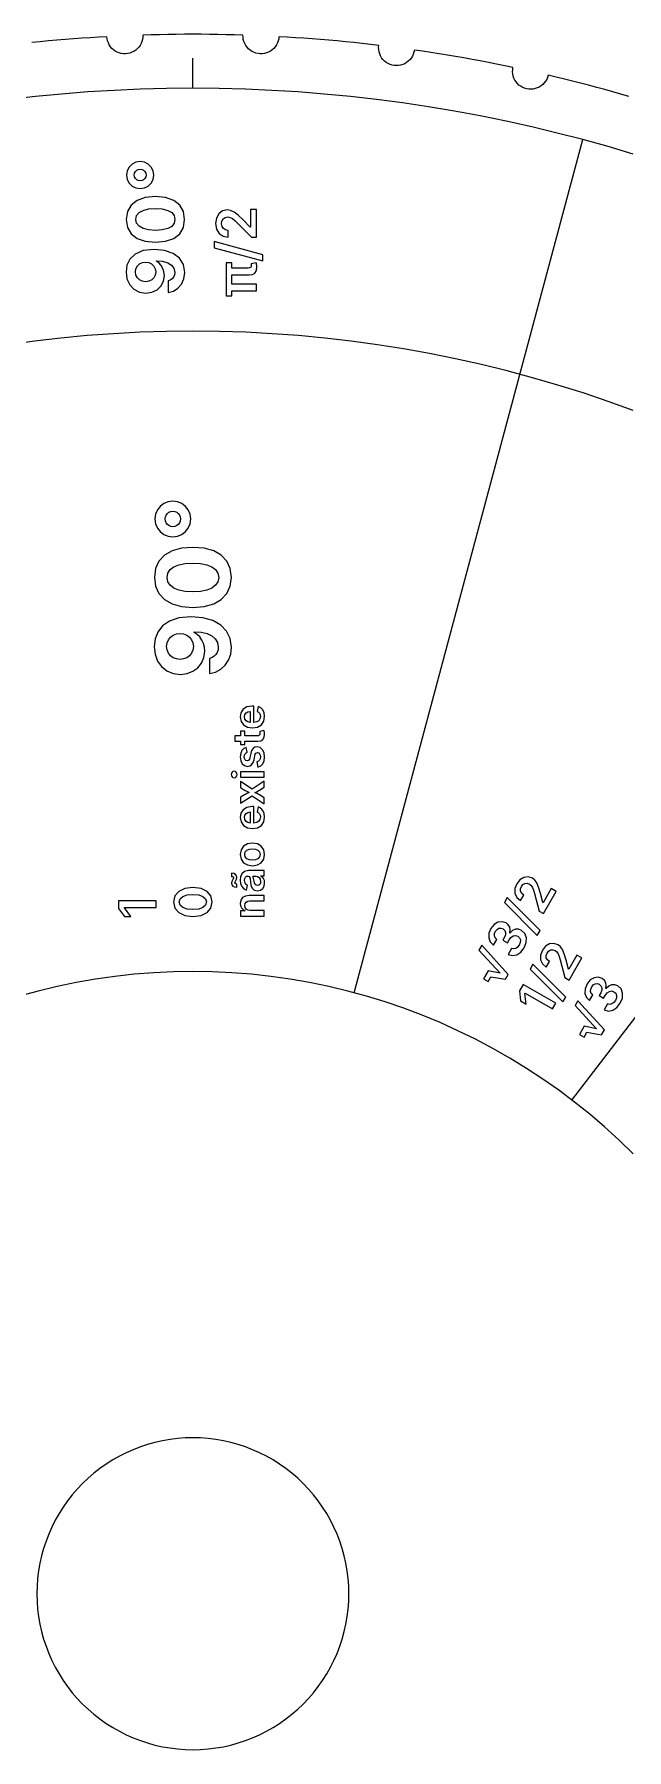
# Model space of a CAD drawing. Header units: millimetres. Extents: x 0 to 208, y 0 to 208.
# Drawn here: x 93.4 to 132.9, y 93.6 to 208 of the extents above; entities that cross this region are included whole.
import ezdxf

# ---------------------------------------------------------------- set-up
doc = ezdxf.new("R2010")
doc.units = ezdxf.units.MM
for name, color, linetype in [('CORTE', 1, 'CONTINUOUS'), ('GRAVAR', 7, 'CONTINUOUS'), ('MARCAR', 5, 'CONTINUOUS')]:
    doc.layers.add(name, color=color, linetype=linetype)

msp = doc.modelspace()

# ---------------------------------------------------------------- linework, layer by layer
at = {"layer": 'CORTE'}
msp.add_lwpolyline([(133.06, 203.857), (132.526, 204.011), (131.99, 204.163), (131.454, 204.311), (130.917, 204.456), (130.379, 204.599), (129.841, 204.738), (129.302, 204.875), (128.762, 205.009), (128.221, 205.14), (127.68, 205.268), (127.639, 205.13), (127.582, 204.997), (127.51, 204.872), (127.423, 204.757), (127.323, 204.653), (127.211, 204.561), (127.089, 204.484), (126.959, 204.422), (126.822, 204.376), (126.681, 204.347), (126.537, 204.335), (126.393, 204.341), (126.25, 204.363), (126.111, 204.403), (125.978, 204.459), (125.853, 204.531), (125.737, 204.617), (125.632, 204.716), (125.54, 204.828), (125.462, 204.949), (125.4, 205.079), (125.353, 205.216), (125.323, 205.357), (125.31, 205.501), (125.315, 205.645), (125.337, 205.788), (124.792, 205.9), (124.247, 206.01), (123.701, 206.117), (123.154, 206.221), (122.607, 206.322), (122.059, 206.42), (121.511, 206.515), (120.963, 206.607), (120.414, 206.697), (119.864, 206.783), (119.314, 206.866), (118.764, 206.947), (118.735, 206.805), (118.69, 206.668), (118.629, 206.537), (118.553, 206.415), (118.462, 206.302), (118.359, 206.202), (118.244, 206.114), (118.119, 206.041), (117.987, 205.983), (117.849, 205.942), (117.706, 205.918), (117.562, 205.91), (117.418, 205.921), (117.276, 205.948), (117.139, 205.992), (117.008, 206.053), (116.885, 206.128), (116.772, 206.218), (116.671, 206.321), (116.582, 206.435), (116.509, 206.56), (116.45, 206.692), (116.408, 206.83), (116.383, 206.972), (116.375, 207.116), (116.384, 207.26), (115.832, 207.325), (115.279, 207.387), (114.726, 207.445), (114.172, 207.501), (113.618, 207.554), (113.064, 207.604), (112.51, 207.651), (111.955, 207.695), (111.401, 207.736), (110.846, 207.774), (110.29, 207.81), (109.735, 207.842), (109.719, 207.698), (109.686, 207.558), (109.637, 207.422), (109.571, 207.293), (109.491, 207.174), (109.396, 207.064), (109.29, 206.967), (109.172, 206.883), (109.045, 206.814), (108.911, 206.761), (108.771, 206.724), (108.628, 206.705), (108.484, 206.702), (108.34, 206.717), (108.2, 206.749), (108.064, 206.798), (107.935, 206.863), (107.814, 206.943), (107.705, 207.036), (107.607, 207.142), (107.522, 207.259), (107.453, 207.386), (107.399, 207.52), (107.361, 207.659), (107.34, 207.802), (107.337, 207.946), (106.781, 207.963), (106.225, 207.976), (105.669, 207.987), (105.113, 207.994), (104.556, 207.999), (104, 208), (103.444, 207.999), (102.887, 207.994), (102.331, 207.987), (101.775, 207.976), (101.219, 207.963), (100.663, 207.946), (100.66, 207.802), (100.639, 207.659), (100.601, 207.52), (100.547, 207.386), (100.478, 207.259), (100.393, 207.142), (100.295, 207.036), (100.186, 206.943), (100.065, 206.863), (99.936, 206.798), (99.8, 206.749), (99.66, 206.717), (99.516, 206.702), (99.372, 206.705), (99.229, 206.724), (99.089, 206.761), (98.955, 206.814), (98.828, 206.883), (98.71, 206.967), (98.604, 207.064), (98.509, 207.174), (98.429, 207.293), (98.363, 207.422), (98.314, 207.558), (98.281, 207.698), (98.265, 207.842), (97.71, 207.81), (97.154, 207.774), (96.599, 207.736), (96.045, 207.695), (95.49, 207.651), (94.936, 207.604), (94.382, 207.554), (93.828, 207.501), (93.274, 207.445)], dxfattribs=at)
msp.add_lwpolyline([(114.4, 104), (114.387, 104.51), (114.35, 105.019), (114.287, 105.526), (114.2, 106.029), (114.088, 106.527), (113.952, 107.019), (113.792, 107.504), (113.608, 107.98), (113.401, 108.447), (113.172, 108.903), (112.92, 109.347), (112.647, 109.778), (112.353, 110.195), (112.039, 110.598), (111.706, 110.984), (111.354, 111.354), (110.984, 111.706), (110.598, 112.039), (110.195, 112.353), (109.778, 112.647), (109.347, 112.92), (108.903, 113.172), (108.447, 113.401), (107.98, 113.608), (107.504, 113.792), (107.019, 113.952), (106.527, 114.088), (106.029, 114.2), (105.526, 114.287), (105.019, 114.35), (104.51, 114.387), (104, 114.4), (103.49, 114.387), (102.981, 114.35), (102.474, 114.287), (101.971, 114.2), (101.473, 114.088), (100.981, 113.952), (100.496, 113.792), (100.02, 113.608), (99.553, 113.401), (99.097, 113.172), (98.653, 112.92), (98.222, 112.647), (97.805, 112.353), (97.402, 112.039), (97.016, 111.706), (96.646, 111.354), (96.294, 110.984), (95.961, 110.598), (95.647, 110.195), (95.353, 109.778), (95.08, 109.347), (94.828, 108.903), (94.599, 108.447), (94.392, 107.98), (94.208, 107.504), (94.048, 107.019), (93.912, 106.527), (93.8, 106.029), (93.713, 105.526), (93.65, 105.019), (93.613, 104.51), (93.6, 104), (93.613, 103.49), (93.65, 102.981), (93.713, 102.474), (93.8, 101.971), (93.912, 101.473), (94.048, 100.981), (94.208, 100.496), (94.392, 100.02), (94.599, 99.553), (94.828, 99.097), (95.08, 98.653), (95.353, 98.222), (95.647, 97.805), (95.961, 97.402), (96.294, 97.016), (96.646, 96.646), (97.016, 96.294), (97.402, 95.961), (97.805, 95.647), (98.222, 95.353), (98.653, 95.08), (99.097, 94.828), (99.553, 94.599), (100.02, 94.392), (100.496, 94.208), (100.981, 94.048), (101.473, 93.912), (101.971, 93.8), (102.474, 93.713), (102.981, 93.65), (103.49, 93.613), (104, 93.6), (104.51, 93.613), (105.019, 93.65), (105.526, 93.713), (106.029, 93.8), (106.527, 93.912), (107.019, 94.048), (107.504, 94.208), (107.98, 94.392), (108.447, 94.599), (108.903, 94.828), (109.347, 95.08), (109.778, 95.353), (110.195, 95.647), (110.598, 95.961), (110.984, 96.294), (111.354, 96.646), (111.706, 97.016), (112.039, 97.402), (112.353, 97.805), (112.647, 98.222), (112.92, 98.653), (113.172, 99.097), (113.401, 99.553), (113.608, 100.02), (113.792, 100.496), (113.952, 100.981), (114.088, 101.473), (114.2, 101.971), (114.287, 102.474), (114.35, 102.981), (114.387, 103.49)], close=True, dxfattribs=at)
at = {"layer": 'GRAVAR'}
for points in [[(101.388, 198.615), (101.343, 198.901), (101.215, 199.15), (101.019, 199.346), (100.771, 199.474), (100.485, 199.521), (100.197, 199.474), (99.947, 199.346), (99.75, 199.15), (99.621, 198.901), (99.574, 198.615), (99.621, 198.328), (99.75, 198.079), (99.947, 197.882), (100.197, 197.753), (100.485, 197.707), (100.771, 197.753), (101.019, 197.882), (101.215, 198.079), (101.343, 198.328), (101.388, 198.615)], [(100.875, 198.615), (100.854, 198.491), (100.798, 198.384), (100.714, 198.3), (100.608, 198.245), (100.485, 198.225), (100.361, 198.245), (100.254, 198.3), (100.17, 198.384), (100.115, 198.491), (100.095, 198.615), (100.115, 198.738), (100.17, 198.845), (100.254, 198.93), (100.361, 198.985), (100.485, 199.005), (100.608, 198.985), (100.714, 198.93), (100.798, 198.845), (100.854, 198.738), (100.875, 198.615)], [(103.451, 195.652), (103.367, 196.18), (103.12, 196.604), (102.721, 196.916), (102.178, 197.108), (101.503, 197.174), (100.827, 197.108), (100.284, 196.914), (99.883, 196.602), (99.634, 196.178), (99.549, 195.652), (99.634, 195.126), (99.883, 194.703), (100.284, 194.391), (100.827, 194.198), (101.503, 194.132), (102.178, 194.198), (102.721, 194.391), (103.12, 194.702), (103.367, 195.125), (103.451, 195.652)], [(102.806, 195.652), (102.75, 195.396), (102.587, 195.193), (102.322, 195.046), (101.958, 194.955), (101.503, 194.925), (101.046, 194.956), (100.681, 195.046), (100.413, 195.194), (100.248, 195.397), (100.192, 195.652), (100.248, 195.908), (100.412, 196.111), (100.68, 196.259), (101.045, 196.35), (101.503, 196.381), (101.958, 196.35), (102.322, 196.259), (102.587, 196.111), (102.75, 195.908), (102.806, 195.652)], [(108.25, 194.478), (108.25, 196.324), (107.846, 196.324), (107.846, 195.148), (107.826, 195.148), (107.348, 195.617), (107.011, 195.944), (106.743, 196.148), (106.515, 196.254), (106.297, 196.284), (105.984, 196.219), (105.736, 196.033), (105.573, 195.747), (105.514, 195.376), (105.574, 195.008), (105.744, 194.719), (106.011, 194.531), (106.358, 194.463), (106.358, 194.925), (106.171, 194.957), (106.03, 195.046), (105.94, 195.187), (105.909, 195.371), (105.937, 195.549), (106.019, 195.69), (106.149, 195.784), (106.32, 195.818), (106.482, 195.792), (106.635, 195.715), (106.796, 195.588), (106.98, 195.414), (107.902, 194.478)], [(103.456, 192.122), (103.366, 192.64), (103.104, 193.065), (102.682, 193.384), (102.113, 193.585), (101.408, 193.655), (100.681, 193.572), (100.153, 193.347), (99.802, 193.014), (99.606, 192.605), (99.544, 192.155), (99.606, 191.684), (99.787, 191.292), (100.069, 190.995), (100.435, 190.806), (100.868, 190.74), (101.27, 190.797), (101.609, 190.958), (101.87, 191.208), (102.037, 191.531), (102.097, 191.913), (102.073, 192.155), (102.004, 192.378), (101.894, 192.576), (101.746, 192.741), (101.564, 192.867), (101.564, 192.892), (101.98, 192.86), (102.319, 192.765), (102.572, 192.609), (102.731, 192.394), (102.785, 192.122), (102.765, 191.953), (102.707, 191.808), (102.615, 191.69), (102.492, 191.602), (102.342, 191.548), (102.342, 190.778), (102.699, 190.875), (103.006, 191.068), (103.245, 191.347), (103.401, 191.702), (103.456, 192.122)], [(105.423, 194.173), (105.423, 193.76), (108.656, 192.89), (108.656, 193.303)], [(101.526, 192.15), (101.492, 191.937), (101.398, 191.757), (101.252, 191.618), (101.066, 191.529), (100.847, 191.497), (100.629, 191.53), (100.442, 191.621), (100.296, 191.762), (100.2, 191.943), (100.166, 192.155), (100.201, 192.37), (100.298, 192.551), (100.445, 192.691), (100.631, 192.781), (100.842, 192.813), (101.057, 192.78), (101.245, 192.688), (101.393, 192.545), (101.49, 192.363), (101.526, 192.15)], [(108.263, 192.49), (108.259, 192.575), (108.25, 192.65), (108.237, 192.713), (108.225, 192.761), (107.873, 192.682), (107.879, 192.662), (107.884, 192.637), (107.887, 192.606), (107.888, 192.566), (107.876, 192.491), (107.839, 192.443), (107.774, 192.417), (107.677, 192.41), (106.592, 192.41), (106.592, 192.754), (106.224, 192.754), (106.224, 190.569), (106.592, 190.569), (106.592, 190.886), (108.25, 190.886), (108.25, 191.343), (106.592, 191.343), (106.592, 191.953), (107.75, 191.953), (107.973, 191.984), (108.133, 192.08), (108.23, 192.247), (108.263, 192.49)], [(103.852, 175.678), (103.811, 175.994), (103.692, 176.279), (103.506, 176.52), (103.265, 176.706), (102.981, 176.827), (102.664, 176.869), (102.346, 176.827), (102.06, 176.706), (101.818, 176.52), (101.63, 176.279), (101.509, 175.994), (101.466, 175.678), (101.509, 175.36), (101.63, 175.074), (101.818, 174.833), (102.06, 174.646), (102.346, 174.526), (102.664, 174.483), (102.981, 174.526), (103.265, 174.646), (103.506, 174.833), (103.692, 175.074), (103.811, 175.36), (103.852, 175.678)], [(103.178, 175.678), (103.158, 175.541), (103.106, 175.418), (103.026, 175.314), (102.922, 175.234), (102.8, 175.183), (102.664, 175.164), (102.527, 175.183), (102.405, 175.234), (102.301, 175.314), (102.221, 175.418), (102.169, 175.541), (102.151, 175.678), (102.169, 175.814), (102.221, 175.936), (102.301, 176.04), (102.405, 176.121), (102.527, 176.173), (102.664, 176.191), (102.8, 176.173), (102.922, 176.121), (103.026, 176.04), (103.106, 175.936), (103.158, 175.814), (103.178, 175.678)], [(106.567, 171.779), (106.49, 172.367), (106.263, 172.862), (105.893, 173.256), (105.388, 173.544), (104.756, 173.722), (104.003, 173.782), (103.251, 173.721), (102.618, 173.543), (102.112, 173.253), (101.74, 172.859), (101.511, 172.365), (101.433, 171.779), (101.511, 171.193), (101.74, 170.701), (102.112, 170.307), (102.618, 170.017), (103.251, 169.839), (104.003, 169.779), (104.756, 169.839), (105.388, 170.017), (105.893, 170.305), (106.263, 170.699), (106.49, 171.192), (106.567, 171.779)], [(105.718, 171.779), (105.667, 171.493), (105.517, 171.256), (105.272, 171.069), (104.936, 170.933), (104.511, 170.85), (104.003, 170.822), (103.495, 170.85), (103.068, 170.934), (102.729, 171.07), (102.482, 171.258), (102.33, 171.494), (102.279, 171.779), (102.33, 172.064), (102.481, 172.302), (102.728, 172.49), (103.067, 172.627), (103.493, 172.71), (104.003, 172.738), (104.511, 172.71), (104.936, 172.627), (105.272, 172.49), (105.517, 172.302), (105.667, 172.064), (105.718, 171.779)], [(106.574, 167.134), (106.491, 167.71), (106.25, 168.203), (105.858, 168.603), (105.326, 168.901), (104.664, 169.087), (103.879, 169.151), (103.063, 169.075), (102.432, 168.863), (101.969, 168.542), (101.659, 168.137), (101.483, 167.674), (101.426, 167.178), (101.483, 166.654), (101.65, 166.201), (101.916, 165.83), (102.266, 165.551), (102.688, 165.376), (103.168, 165.315), (103.614, 165.368), (104.005, 165.518), (104.329, 165.754), (104.575, 166.064), (104.731, 166.436), (104.785, 166.859), (104.763, 167.126), (104.7, 167.377), (104.597, 167.606), (104.458, 167.809), (104.286, 167.98), (104.084, 168.114), (104.084, 168.148), (104.547, 168.118), (104.941, 168.031), (105.259, 167.888), (105.495, 167.689), (105.641, 167.438), (105.691, 167.134), (105.673, 166.946), (105.619, 166.78), (105.533, 166.638), (105.417, 166.523), (105.274, 166.436), (105.107, 166.379), (105.107, 165.366), (105.504, 165.463), (105.856, 165.65), (106.151, 165.918), (106.378, 166.26), (106.523, 166.668), (106.574, 167.134)], [(104.034, 167.171), (104.003, 166.935), (103.915, 166.728), (103.777, 166.555), (103.598, 166.424), (103.383, 166.341), (103.141, 166.312), (102.9, 166.342), (102.685, 166.427), (102.504, 166.56), (102.365, 166.734), (102.276, 166.942), (102.245, 167.178), (102.277, 167.416), (102.368, 167.625), (102.508, 167.798), (102.689, 167.93), (102.901, 168.014), (103.134, 168.044), (103.372, 168.013), (103.587, 167.927), (103.769, 167.792), (103.91, 167.617), (104.001, 167.407), (104.034, 167.171)], [(108.782, 162.508), (108.752, 162.75), (108.667, 162.947), (108.533, 163.092), (108.36, 163.18), (108.291, 162.843), (108.379, 162.793), (108.443, 162.719), (108.482, 162.624), (108.495, 162.512), (108.467, 162.351), (108.385, 162.225), (108.251, 162.142), (108.065, 162.107), (108.065, 163.204), (107.949, 163.204), (107.592, 163.145), (107.345, 162.988), (107.201, 162.759), (107.155, 162.484), (107.214, 162.178), (107.381, 161.944), (107.64, 161.795), (107.972, 161.742), (108.307, 161.795), (108.562, 161.947), (108.725, 162.188), (108.782, 162.508)], [(107.816, 162.109), (107.669, 162.143), (107.55, 162.219), (107.471, 162.334), (107.442, 162.485), (107.469, 162.631), (107.544, 162.74), (107.662, 162.813), (107.816, 162.847)], [(107.174, 161.521), (107.174, 161.217), (106.799, 161.217), (106.799, 160.85), (107.174, 160.85), (107.174, 160.626), (107.462, 160.626), (107.462, 160.85), (108.337, 160.85), (108.523, 160.881), (108.659, 160.972), (108.743, 161.119), (108.771, 161.32), (108.769, 161.379), (108.763, 161.441), (108.753, 161.503), (108.737, 161.565), (108.454, 161.507), (108.46, 161.476), (108.466, 161.44), (108.471, 161.403), (108.472, 161.373), (108.462, 161.302), (108.432, 161.253), (108.38, 161.225), (108.306, 161.217), (107.462, 161.217), (107.462, 161.521)], [(108.782, 159.803), (108.746, 160.076), (108.642, 160.29), (108.483, 160.43), (108.278, 160.48), (108.127, 160.453), (108.006, 160.371), (107.914, 160.233), (107.852, 160.038), (107.796, 159.771), (107.765, 159.668), (107.725, 159.598), (107.674, 159.559), (107.611, 159.547), (107.537, 159.567), (107.479, 159.625), (107.442, 159.712), (107.428, 159.82), (107.443, 159.932), (107.485, 160.018), (107.548, 160.078), (107.625, 160.116), (107.56, 160.443), (107.394, 160.368), (107.266, 160.239), (107.184, 160.055), (107.155, 159.816), (107.188, 159.557), (107.285, 159.356), (107.436, 159.226), (107.634, 159.18), (107.791, 159.207), (107.917, 159.29), (108.011, 159.428), (108.075, 159.623), (108.133, 159.892), (108.161, 159.986), (108.2, 160.052), (108.251, 160.092), (108.313, 160.105), (108.388, 160.084), (108.448, 160.025), (108.488, 159.932), (108.502, 159.81), (108.488, 159.689), (108.445, 159.593), (108.373, 159.523), (108.271, 159.479), (108.336, 159.136), (108.526, 159.213), (108.666, 159.354), (108.753, 159.554), (108.782, 159.803)], [(106.952, 158.635), (106.936, 158.717), (106.893, 158.786), (106.829, 158.832), (106.75, 158.849), (106.672, 158.832), (106.608, 158.786), (106.566, 158.717), (106.55, 158.635), (106.566, 158.552), (106.608, 158.484), (106.672, 158.439), (106.75, 158.422), (106.829, 158.439), (106.893, 158.484), (106.936, 158.552), (106.952, 158.635)], [(108.75, 158.451), (108.75, 158.818), (107.174, 158.818), (107.174, 158.451)], [(108.75, 156.685), (108.75, 157.081), (108.434, 157.276), (108.357, 157.32), (108.281, 157.359), (108.207, 157.396), (108.134, 157.431), (108.207, 157.468), (108.281, 157.507), (108.357, 157.547), (108.434, 157.592), (108.75, 157.786), (108.75, 158.186), (107.949, 157.664), (107.174, 158.162), (107.174, 157.768), (107.442, 157.602), (107.521, 157.556), (107.599, 157.515), (107.675, 157.477), (107.749, 157.441), (107.675, 157.404), (107.599, 157.365), (107.522, 157.325), (107.442, 157.28), (107.174, 157.12), (107.174, 156.716), (107.941, 157.207)], [(108.782, 155.799), (108.752, 156.041), (108.667, 156.238), (108.533, 156.383), (108.36, 156.471), (108.291, 156.134), (108.379, 156.084), (108.443, 156.011), (108.482, 155.916), (108.495, 155.803), (108.467, 155.642), (108.385, 155.516), (108.251, 155.433), (108.065, 155.399), (108.065, 156.495), (107.949, 156.495), (107.592, 156.437), (107.345, 156.279), (107.201, 156.05), (107.155, 155.775), (107.214, 155.469), (107.381, 155.235), (107.64, 155.086), (107.972, 155.034), (108.307, 155.086), (108.562, 155.238), (108.725, 155.479), (108.782, 155.799)], [(107.816, 155.4), (107.669, 155.434), (107.55, 155.511), (107.471, 155.625), (107.442, 155.776), (107.469, 155.922), (107.544, 156.031), (107.662, 156.104), (107.816, 156.139)], [(108.782, 153.301), (108.724, 153.613), (108.558, 153.851), (108.302, 154.002), (107.971, 154.056), (107.636, 154.002), (107.379, 153.851), (107.213, 153.613), (107.155, 153.301), (107.213, 152.99), (107.379, 152.753), (107.636, 152.602), (107.971, 152.549), (108.302, 152.602), (108.558, 152.753), (108.724, 152.99), (108.782, 153.301)], [(108.485, 153.301), (108.445, 153.135), (108.335, 153.016), (108.171, 152.946), (107.969, 152.922), (107.766, 152.946), (107.602, 153.016), (107.492, 153.135), (107.452, 153.301), (107.492, 153.469), (107.602, 153.589), (107.766, 153.66), (107.969, 153.683), (108.171, 153.66), (108.335, 153.589), (108.445, 153.469), (108.485, 153.301)], [(108.782, 151.4), (108.762, 151.566), (108.708, 151.698), (108.629, 151.797), (108.533, 151.864), (108.533, 151.878), (108.75, 151.878), (108.75, 152.229), (107.697, 152.229), (107.435, 152.17), (107.268, 152.019), (107.18, 151.812), (107.155, 151.586), (107.18, 151.362), (107.256, 151.169), (107.385, 151.017), (107.566, 150.918), (107.635, 151.258), (107.56, 151.3), (107.497, 151.368), (107.453, 151.464), (107.436, 151.588), (107.453, 151.706), (107.501, 151.792), (107.577, 151.845), (107.68, 151.862), (107.687, 151.862), (107.751, 151.84), (107.788, 151.771), (107.81, 151.65), (107.83, 151.473), (107.868, 151.251), (107.948, 151.059), (108.088, 150.924), (108.307, 150.873), (108.512, 150.913), (108.661, 151.024), (108.752, 151.191), (108.782, 151.4)], [(105.284, 150.134), (105.197, 150.54), (104.947, 150.842), (104.545, 151.029), (104.002, 151.094), (103.46, 151.029), (103.056, 150.841), (102.804, 150.539), (102.716, 150.134), (102.803, 149.728), (103.055, 149.426), (103.459, 149.238), (104.002, 149.173), (104.545, 149.238), (104.947, 149.426), (105.197, 149.728), (105.284, 150.134)], [(106.929, 151.775), (106.905, 151.883), (106.837, 151.967), (106.727, 152.023), (106.581, 152.046), (106.581, 151.834), (106.639, 151.826), (106.679, 151.809), (106.703, 151.782), (106.711, 151.744), (106.689, 151.673), (106.643, 151.596), (106.596, 151.504), (106.575, 151.39), (106.599, 151.278), (106.668, 151.194), (106.776, 151.14), (106.921, 151.118), (106.921, 151.333), (106.87, 151.339), (106.83, 151.356), (106.802, 151.382), (106.792, 151.419), (106.814, 151.487), (106.861, 151.566), (106.908, 151.661), (106.929, 151.775)], [(108.51, 151.495), (108.497, 151.388), (108.458, 151.303), (108.393, 151.248), (108.303, 151.228), (108.21, 151.25), (108.144, 151.311), (108.101, 151.402), (108.076, 151.517), (108.064, 151.604), (108.048, 151.708), (108.026, 151.803), (107.999, 151.865), (108.185, 151.865), (108.309, 151.839), (108.413, 151.765), (108.484, 151.648), (108.51, 151.495)], [(127.361, 149.363), (128.216, 150.844), (127.892, 151.031), (127.348, 150.088), (127.332, 150.097), (127.166, 150.695), (127.047, 151.113), (126.927, 151.401), (126.793, 151.591), (126.631, 151.716), (126.35, 151.808), (126.066, 151.775), (125.802, 151.621), (125.583, 151.351), (125.461, 151.028), (125.464, 150.717), (125.59, 150.442), (125.838, 150.227), (126.052, 150.598), (125.916, 150.71), (125.844, 150.847), (125.837, 151.001), (125.898, 151.163), (126.003, 151.293), (126.134, 151.369), (126.282, 151.384), (126.435, 151.332), (126.552, 151.236), (126.639, 151.103), (126.71, 150.927), (126.777, 150.703), (127.082, 149.524)], [(99.05, 150.203), (99.05, 149.706), (99.443, 149.158), (99.869, 149.158), (99.449, 149.742), (99.449, 149.758), (101.55, 149.758), (101.55, 150.203)], [(104.908, 150.134), (104.847, 149.916), (104.671, 149.756), (104.387, 149.658), (104.002, 149.624), (103.616, 149.658), (103.33, 149.757), (103.152, 149.917), (103.091, 150.134), (103.152, 150.351), (103.329, 150.51), (103.615, 150.609), (104.002, 150.643), (104.387, 150.609), (104.671, 150.51), (104.847, 150.351), (104.908, 150.134)], [(107.827, 149.561), (107.674, 149.586), (107.561, 149.656), (107.49, 149.763), (107.466, 149.898), (107.489, 150.027), (107.556, 150.123), (107.662, 150.184), (107.804, 150.205), (108.75, 150.205), (108.75, 150.571), (107.748, 150.571), (107.495, 150.533), (107.309, 150.424), (107.194, 150.254), (107.155, 150.033), (107.176, 149.872), (107.239, 149.737), (107.343, 149.628), (107.489, 149.545), (107.174, 149.541), (107.174, 149.194), (108.75, 149.194), (108.75, 149.561)], [(124.954, 150.428), (124.762, 150.097), (126.952, 147.902), (127.143, 148.234)], [(126.08, 147.077), (126.218, 147.424), (126.233, 147.752), (126.129, 148.032), (125.912, 148.238), (125.706, 148.315), (125.502, 148.313), (125.307, 148.229), (125.132, 148.062), (125.115, 148.072), (125.146, 148.267), (125.115, 148.449), (125.024, 148.608), (124.871, 148.734), (124.61, 148.817), (124.336, 148.784), (124.078, 148.634), (123.861, 148.368), (123.736, 148.048), (123.725, 147.738), (123.826, 147.466), (124.038, 147.262), (124.254, 147.635), (124.15, 147.739), (124.104, 147.875), (124.114, 148.027), (124.176, 148.182), (124.278, 148.308), (124.401, 148.378), (124.537, 148.391), (124.676, 148.343), (124.79, 148.24), (124.845, 148.104), (124.839, 147.947), (124.773, 147.779), (124.662, 147.587), (124.962, 147.415), (125.072, 147.606), (125.203, 147.776), (125.352, 147.874), (125.507, 147.899), (125.66, 147.85), (125.776, 147.744), (125.83, 147.603), (125.824, 147.439), (125.755, 147.265), (125.645, 147.123), (125.515, 147.032), (125.374, 146.999), (125.233, 147.033), (125.008, 146.642), (125.295, 146.561), (125.584, 146.614), (125.854, 146.789), (126.08, 147.077)], [(123.679, 145.553), (123.361, 145.002), (123.674, 144.822), (123.859, 145.143), (124.832, 144.982), (125.018, 145.305), (123.255, 147.251), (123.064, 146.92), (124.485, 145.384)], [(129.072, 144.927), (129.927, 146.407), (129.603, 146.595), (129.059, 145.651), (129.043, 145.661), (128.877, 146.259), (128.758, 146.676), (128.638, 146.964), (128.504, 147.154), (128.342, 147.28), (128.061, 147.372), (127.777, 147.338), (127.513, 147.184), (127.294, 146.914), (127.172, 146.591), (127.175, 146.281), (127.301, 146.006), (127.549, 145.791), (127.763, 146.162), (127.627, 146.273), (127.555, 146.411), (127.548, 146.565), (127.609, 146.727), (127.714, 146.856), (127.845, 146.932), (127.993, 146.948), (128.146, 146.896), (128.263, 146.8), (128.35, 146.667), (128.421, 146.491), (128.488, 146.266), (128.793, 145.088)], [(126.665, 145.991), (126.473, 145.66), (128.663, 143.466), (128.854, 143.797)], [(126.019, 144.638), (125.771, 144.208), (125.836, 143.536), (126.205, 143.323), (126.134, 144.039), (126.142, 144.053), (127.962, 143.003), (128.184, 143.388)], [(132.489, 143.377), (132.626, 143.724), (132.641, 144.052), (132.538, 144.332), (132.32, 144.538), (132.115, 144.615), (131.91, 144.613), (131.716, 144.529), (131.541, 144.362), (131.523, 144.372), (131.554, 144.567), (131.524, 144.749), (131.432, 144.908), (131.279, 145.034), (131.018, 145.117), (130.745, 145.084), (130.486, 144.934), (130.27, 144.668), (130.145, 144.348), (130.134, 144.038), (130.235, 143.766), (130.447, 143.562), (130.662, 143.935), (130.558, 144.039), (130.513, 144.175), (130.523, 144.327), (130.585, 144.482), (130.687, 144.608), (130.81, 144.678), (130.946, 144.691), (131.085, 144.643), (131.198, 144.54), (131.253, 144.404), (131.248, 144.247), (131.182, 144.079), (131.071, 143.887), (131.37, 143.715), (131.481, 143.906), (131.612, 144.076), (131.76, 144.174), (131.916, 144.199), (132.069, 144.15), (132.184, 144.044), (132.239, 143.903), (132.232, 143.739), (132.163, 143.565), (132.054, 143.423), (131.924, 143.332), (131.783, 143.299), (131.642, 143.333), (131.416, 142.942), (131.703, 142.861), (131.993, 142.914), (132.262, 143.089), (132.489, 143.377)], [(130.088, 141.853), (129.77, 141.302), (130.082, 141.122), (130.268, 141.443), (131.241, 141.282), (131.427, 141.605), (129.664, 143.551), (129.472, 143.22), (130.893, 141.684)]]:
    msp.add_lwpolyline(points, close=True, dxfattribs=at)
at = {"layer": 'MARCAR'}
for points in [[(104, 204.4), (104, 206.4)], [(133.354, 200.013), (131.674, 200.511), (129.985, 200.979), (128.289, 201.418), (126.585, 201.827), (124.874, 202.206), (123.157, 202.555), (121.434, 202.875), (119.706, 203.164), (117.973, 203.423), (116.236, 203.652), (114.495, 203.85), (112.75, 204.018), (111.004, 204.155), (109.255, 204.262), (107.504, 204.339), (105.752, 204.385), (104, 204.4), (102.248, 204.385), (100.496, 204.339), (98.745, 204.262), (96.996, 204.155), (95.25, 204.018), (93.505, 203.85), (91.764, 203.652)], [(114.741, 144.086), (129.985, 200.979)], [(133.35, 182.919), (131.691, 183.516), (130.019, 184.079), (128.336, 184.606), (126.643, 185.098), (124.94, 185.555), (123.227, 185.975), (121.506, 186.36), (119.778, 186.709), (118.042, 187.021), (116.3, 187.297), (114.553, 187.536), (112.801, 187.739), (111.046, 187.905), (109.287, 188.034), (107.526, 188.126), (105.763, 188.182), (104, 188.2), (102.237, 188.182), (100.474, 188.126), (98.713, 188.034), (96.954, 187.905), (95.199, 187.739), (93.447, 187.536), (91.7, 187.297)], [(129.264, 136.924), (165.12, 183.653)], [(133.345, 133.345), (132.409, 134.252), (131.444, 135.13), (130.453, 135.976), (129.436, 136.791), (128.393, 137.574), (127.326, 138.324), (126.237, 139.04), (125.125, 139.721), (123.993, 140.367), (122.841, 140.977), (121.67, 141.55), (120.482, 142.087), (119.277, 142.586), (118.058, 143.047), (116.824, 143.469), (115.578, 143.852), (114.321, 144.196), (113.053, 144.501), (111.776, 144.765), (110.492, 144.989), (109.201, 145.173), (107.905, 145.316), (106.606, 145.418), (105.304, 145.48), (104, 145.5), (102.696, 145.48), (101.394, 145.418), (100.095, 145.316), (98.799, 145.173), (97.508, 144.989), (96.224, 144.765), (94.947, 144.501), (93.679, 144.196), (92.422, 143.852)]]:
    msp.add_lwpolyline(points, dxfattribs=at)

doc.saveas('drawing.dxf')
